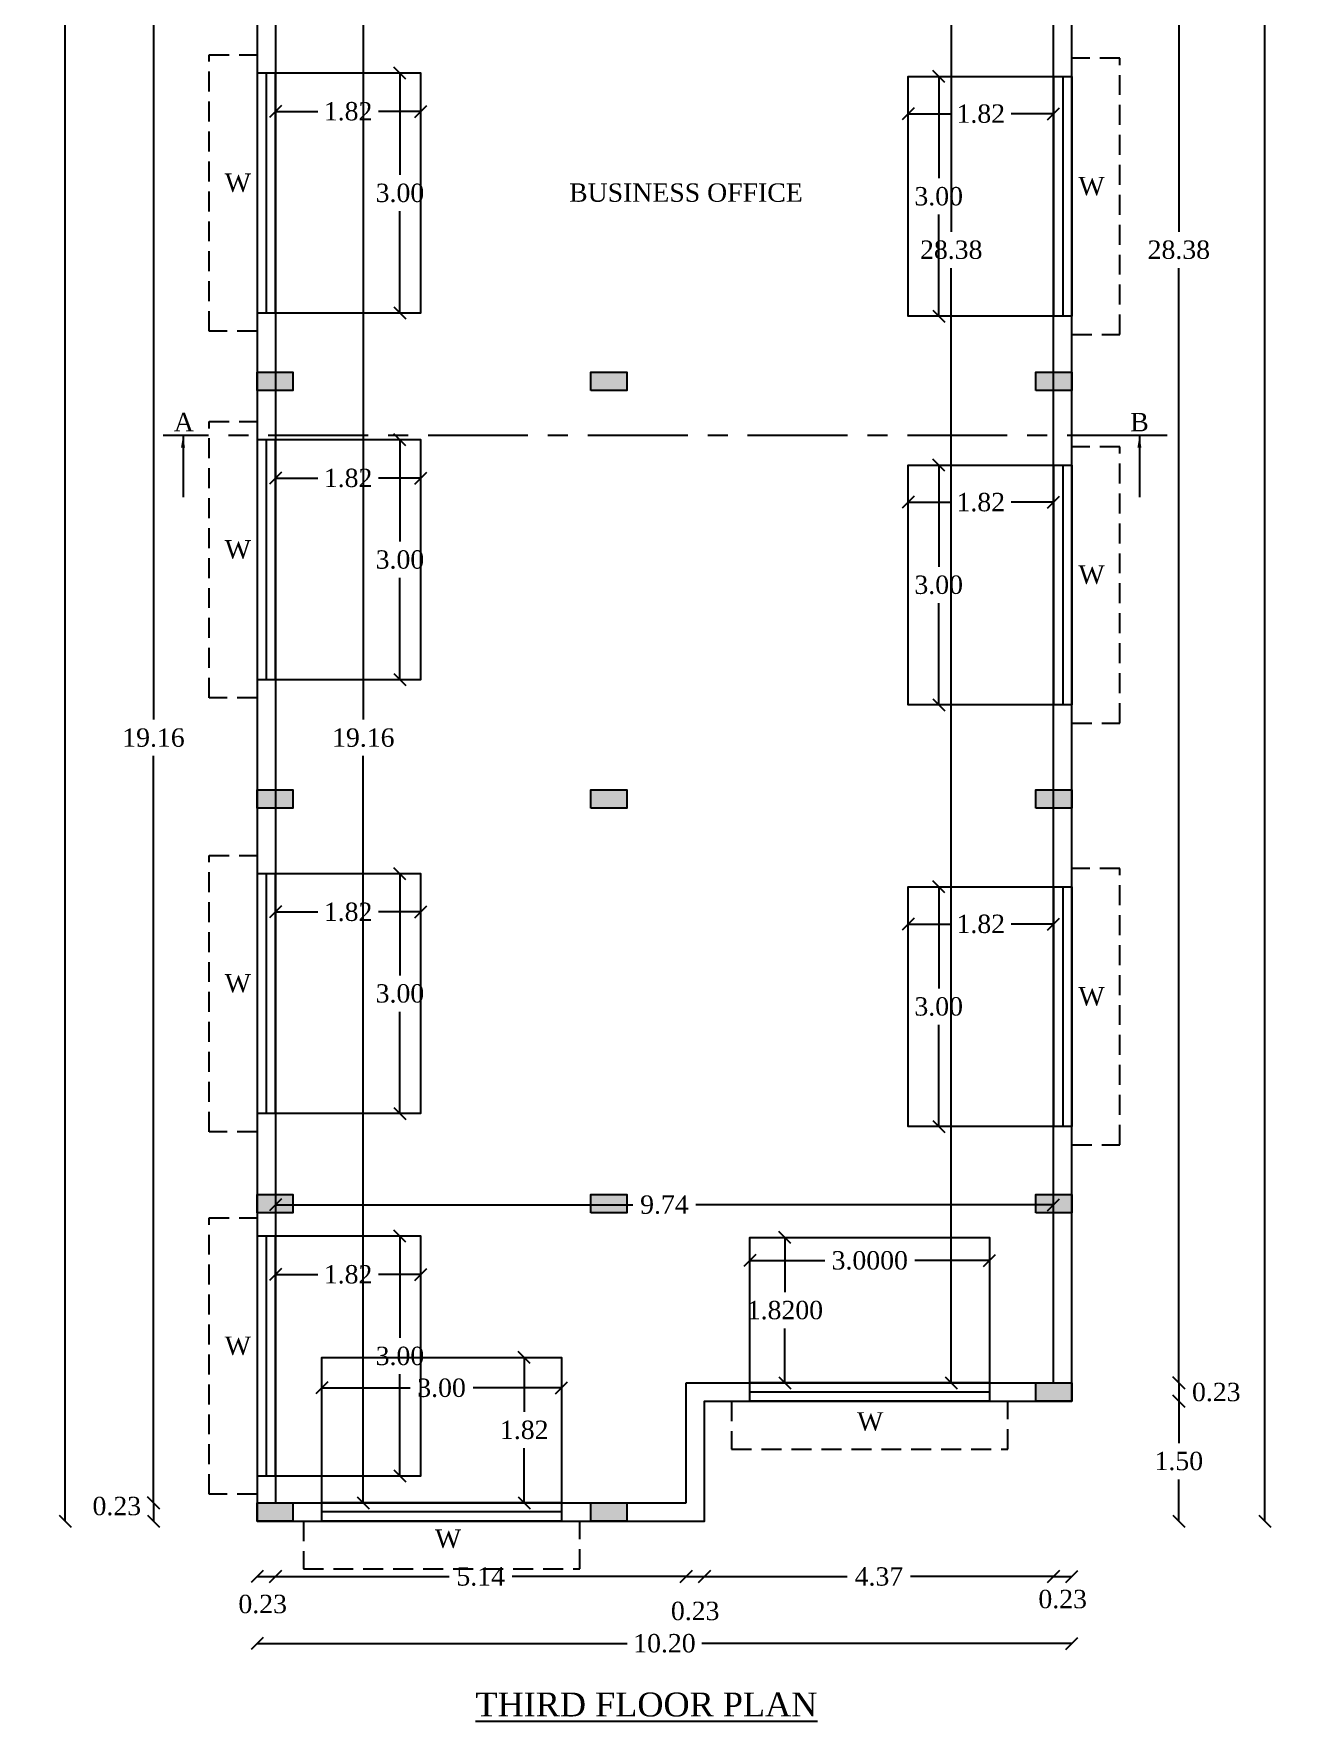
# Model space of a CAD drawing. Header units: metres. Extents: x 7889 to 8063, y -2348 to -2272.
# Drawn here: x 7938.28 to 7954.09, y -2341.09 to -2319.96 of the extents above; entities that cross this region are included whole.
import ezdxf

# ---------------------------------------------------------------- set-up
doc = ezdxf.new("R2010")
doc.units = ezdxf.units.M
doc.header["$MEASUREMENT"] = 0
doc.linetypes.add('CENTER', pattern=[2, 1.25, -0.25, 0.25, -0.25])
doc.linetypes.add('HIDDEN', pattern=[0.375, 0.25, -0.125])
doc.styles.add('Isa-', font='times.ttf')
doc.styles.add('STYLE2', font='times.ttf')
doc.dimstyles.new('ISO-25', dxfattribs={"dimscale": 0, "dimtxt": 0.23, "dimasz": 0.15, "dimexe": 1.25, "dimexo": 0.625, "dimgap": 0.11, "dimtad": 0, "dimtih": 1, "dimtoh": 1, "dimzin": 1, "dimdsep": 46, "dimtxsty": 'STYLE2', "dimblk": 'OBLIQUE', "dimcen": 0, "dimse1": 1, "dimse2": 1, "dimclrd": 1, "dimclrt": 3, "dimadec": 0, "dimazin": 2, "dimtfac": 1, "dimtix": 1, "dimtofl": 0, "dimtmove": 0, "dimatfit": 3, "dimfxl": 0, "dimtolj": 1, "dimarcsym": 0})

# ---------------------------------------------------------------- blocks, each defined once
blk = doc.blocks.new('_Oblique')
at = {"color": 0, "linetype": 'ByBlock', "lineweight": -2}
blk.add_line((-0.5, -0.5), (0.5, 0.5), dxfattribs=at)
blk = doc.blocks.new('*D141')
at = {"color": 1, "lineweight": -2}
for p, q in [((7942.407, -2319.196), (7942.407, -2328.549)), ((7942.407, -2338.356), (7942.407, -2329.004))]:
    blk.add_line(p, q, dxfattribs=at)
at = {"layer": 'Defpoints', "color": 0}
for p in [(7942.407, -2319.196), (7942.922, -2319.196), (7943.017, -2338.356)]:
    blk.add_point(p, dxfattribs=at)
at = {"color": 1, "lineweight": -2, "xscale": 0.15, "yscale": 0.15, "zscale": 0.15}
for p, rotation in [((7942.407, -2319.196), 90), ((7942.407, -2338.356), 270)]:
    blk.add_blockref('_Oblique', p, dxfattribs=dict(at, rotation=rotation))
at = {"color": 3, "insert": (7942.407, -2328.776), "char_height": 0.23, "attachment_point": 5, "style": 'STYLE2'}
blk.add_mtext('\\A1;19.16', dxfattribs=at)
blk = doc.blocks.new('*D142')
at = {"color": 1, "lineweight": -2}
for p, q in [((7941.307, -2334.625), (7945.783, -2334.625)), ((7951.047, -2334.625), (7946.572, -2334.625))]:
    blk.add_line(p, q, dxfattribs=at)
at = {"layer": 'Defpoints', "color": 0}
for p in [(7941.307, -2334.371), (7951.047, -2334.371), (7951.047, -2334.625)]:
    blk.add_point(p, dxfattribs=at)
at = {"color": 1, "lineweight": -2, "xscale": 0.15, "yscale": 0.15, "zscale": 0.15, "rotation": 180}
blk.add_blockref('_Oblique', (7941.307, -2334.625), dxfattribs=at)
at = {"color": 1, "lineweight": -2, "xscale": 0.15, "yscale": 0.15, "zscale": 0.15}
blk.add_blockref('_Oblique', (7951.047, -2334.625), dxfattribs=at)
at = {"color": 3, "insert": (7946.177, -2334.625), "char_height": 0.23, "attachment_point": 5, "style": 'STYLE2'}
blk.add_mtext('\\A1;9.74', dxfattribs=at)
blk = doc.blocks.new('*D143')
at = {"color": 1, "lineweight": -2}
for p, q in [((7949.767, -2308.476), (7949.767, -2322.439)), ((7949.767, -2336.856), (7949.767, -2322.894))]:
    blk.add_line(p, q, dxfattribs=at)
at = {"layer": 'Defpoints', "color": 0}
for p in [(7949.378, -2308.476), (7949.767, -2308.476), (7949.452, -2336.856)]:
    blk.add_point(p, dxfattribs=at)
at = {"color": 1, "lineweight": -2, "xscale": 0.15, "yscale": 0.15, "zscale": 0.15}
for p, rotation in [((7949.767, -2308.476), 90), ((7949.767, -2336.856), 270)]:
    blk.add_blockref('_Oblique', p, dxfattribs=dict(at, rotation=rotation))
at = {"color": 3, "insert": (7949.767, -2322.666), "char_height": 0.23, "attachment_point": 5, "style": 'STYLE2'}
blk.add_mtext('\\A1;28.38', dxfattribs=at)
blk = doc.blocks.new('*D147')
at = {"color": 232, "lineweight": -2}
for p, q in [((7941.307, -2320.932), (7941.837, -2320.932)), ((7943.127, -2320.932), (7942.597, -2320.932))]:
    blk.add_line(p, q, dxfattribs=at)
at = {"layer": 'Defpoints', "color": 0}
for p in [(7941.307, -2320.454), (7943.127, -2320.454), (7941.307, -2320.932)]:
    blk.add_point(p, dxfattribs=at)
at = {"color": 232, "lineweight": -2, "xscale": 0.15, "yscale": 0.15, "zscale": 0.15, "rotation": 180}
blk.add_blockref('_Oblique', (7941.307, -2320.932), dxfattribs=at)
at = {"color": 232, "lineweight": -2, "xscale": 0.15, "yscale": 0.15, "zscale": 0.15}
blk.add_blockref('_Oblique', (7943.127, -2320.932), dxfattribs=at)
at = {"color": 232, "insert": (7942.217, -2320.932), "char_height": 0.23, "attachment_point": 5, "style": 'STYLE2'}
blk.add_mtext('\\A1;1.82', dxfattribs=at)
blk = doc.blocks.new('*D148')
at = {"color": 232, "lineweight": -2}
for p, q in [((7942.866, -2320.454), (7942.866, -2321.726)), ((7942.866, -2323.454), (7942.866, -2322.181))]:
    blk.add_line(p, q, dxfattribs=at)
at = {"layer": 'Defpoints', "color": 0}
for p in [(7943.127, -2320.454), (7942.866, -2323.454), (7943.127, -2323.454)]:
    blk.add_point(p, dxfattribs=at)
at = {"color": 232, "lineweight": -2, "xscale": 0.15, "yscale": 0.15, "zscale": 0.15}
for p, rotation in [((7942.866, -2320.454), 90), ((7942.866, -2323.454), 270)]:
    blk.add_blockref('_Oblique', p, dxfattribs=dict(at, rotation=rotation))
at = {"color": 232, "insert": (7942.866, -2321.954), "char_height": 0.23, "attachment_point": 5, "style": 'STYLE2'}
blk.add_mtext('\\A1;3.00', dxfattribs=at)
blk = doc.blocks.new('*D149')
at = {"color": 232, "lineweight": -2}
for p, q in [((7941.307, -2325.524), (7941.837, -2325.524)), ((7943.127, -2325.524), (7942.597, -2325.524))]:
    blk.add_line(p, q, dxfattribs=at)
at = {"layer": 'Defpoints', "color": 0}
for p in [(7941.307, -2325.046), (7943.127, -2325.046), (7941.307, -2325.524)]:
    blk.add_point(p, dxfattribs=at)
at = {"color": 232, "lineweight": -2, "xscale": 0.15, "yscale": 0.15, "zscale": 0.15, "rotation": 180}
blk.add_blockref('_Oblique', (7941.307, -2325.524), dxfattribs=at)
at = {"color": 232, "lineweight": -2, "xscale": 0.15, "yscale": 0.15, "zscale": 0.15}
blk.add_blockref('_Oblique', (7943.127, -2325.524), dxfattribs=at)
at = {"color": 232, "insert": (7942.217, -2325.524), "char_height": 0.23, "attachment_point": 5, "style": 'STYLE2'}
blk.add_mtext('\\A1;1.82', dxfattribs=at)
blk = doc.blocks.new('*D150')
at = {"color": 232, "lineweight": -2}
for p, q in [((7942.866, -2325.046), (7942.866, -2326.319)), ((7942.866, -2328.046), (7942.866, -2326.773))]:
    blk.add_line(p, q, dxfattribs=at)
at = {"layer": 'Defpoints', "color": 0}
for p in [(7943.127, -2325.046), (7942.866, -2328.046), (7943.127, -2328.046)]:
    blk.add_point(p, dxfattribs=at)
at = {"color": 232, "lineweight": -2, "xscale": 0.15, "yscale": 0.15, "zscale": 0.15}
for p, rotation in [((7942.866, -2325.046), 90), ((7942.866, -2328.046), 270)]:
    blk.add_blockref('_Oblique', p, dxfattribs=dict(at, rotation=rotation))
at = {"color": 232, "insert": (7942.866, -2326.546), "char_height": 0.23, "attachment_point": 5, "style": 'STYLE2'}
blk.add_mtext('\\A1;3.00', dxfattribs=at)
blk = doc.blocks.new('*D253')
at = {"color": 232, "lineweight": -2}
for p, q in [((7941.307, -2330.958), (7941.837, -2330.958)), ((7943.127, -2330.958), (7942.597, -2330.958))]:
    blk.add_line(p, q, dxfattribs=at)
at = {"layer": 'Defpoints', "color": 0}
for p in [(7941.307, -2330.48), (7943.127, -2330.48), (7941.307, -2330.958)]:
    blk.add_point(p, dxfattribs=at)
at = {"color": 232, "lineweight": -2, "xscale": 0.15, "yscale": 0.15, "zscale": 0.15, "rotation": 180}
blk.add_blockref('_Oblique', (7941.307, -2330.958), dxfattribs=at)
at = {"color": 232, "lineweight": -2, "xscale": 0.15, "yscale": 0.15, "zscale": 0.15}
blk.add_blockref('_Oblique', (7943.127, -2330.958), dxfattribs=at)
at = {"color": 232, "insert": (7942.217, -2330.958), "char_height": 0.23, "attachment_point": 5, "style": 'STYLE2'}
blk.add_mtext('\\A1;1.82', dxfattribs=at)
blk = doc.blocks.new('*D254')
at = {"color": 232, "lineweight": -2}
for p, q in [((7942.866, -2330.48), (7942.866, -2331.752)), ((7942.866, -2333.48), (7942.866, -2332.207))]:
    blk.add_line(p, q, dxfattribs=at)
at = {"layer": 'Defpoints', "color": 0}
for p in [(7943.127, -2330.48), (7942.866, -2333.48), (7943.127, -2333.48)]:
    blk.add_point(p, dxfattribs=at)
at = {"color": 232, "lineweight": -2, "xscale": 0.15, "yscale": 0.15, "zscale": 0.15}
for p, rotation in [((7942.866, -2330.48), 90), ((7942.866, -2333.48), 270)]:
    blk.add_blockref('_Oblique', p, dxfattribs=dict(at, rotation=rotation))
at = {"color": 232, "insert": (7942.866, -2331.98), "char_height": 0.23, "attachment_point": 5, "style": 'STYLE2'}
blk.add_mtext('\\A1;3.00', dxfattribs=at)
blk = doc.blocks.new('*D255')
at = {"color": 232, "lineweight": -2}
for p, q in [((7941.307, -2335.498), (7941.837, -2335.498)), ((7943.127, -2335.498), (7942.597, -2335.498))]:
    blk.add_line(p, q, dxfattribs=at)
at = {"layer": 'Defpoints', "color": 0}
for p in [(7941.307, -2335.02), (7943.127, -2335.02), (7941.307, -2335.498)]:
    blk.add_point(p, dxfattribs=at)
at = {"color": 232, "lineweight": -2, "xscale": 0.15, "yscale": 0.15, "zscale": 0.15, "rotation": 180}
blk.add_blockref('_Oblique', (7941.307, -2335.498), dxfattribs=at)
at = {"color": 232, "lineweight": -2, "xscale": 0.15, "yscale": 0.15, "zscale": 0.15}
blk.add_blockref('_Oblique', (7943.127, -2335.498), dxfattribs=at)
at = {"color": 232, "insert": (7942.217, -2335.498), "char_height": 0.23, "attachment_point": 5, "style": 'STYLE2'}
blk.add_mtext('\\A1;1.82', dxfattribs=at)
blk = doc.blocks.new('*D256')
at = {"color": 232, "lineweight": -2}
for p, q in [((7942.866, -2335.02), (7942.866, -2336.292)), ((7942.866, -2338.02), (7942.866, -2336.747))]:
    blk.add_line(p, q, dxfattribs=at)
at = {"layer": 'Defpoints', "color": 0}
for p in [(7943.127, -2335.02), (7942.866, -2338.02), (7943.127, -2338.02)]:
    blk.add_point(p, dxfattribs=at)
at = {"color": 232, "lineweight": -2, "xscale": 0.15, "yscale": 0.15, "zscale": 0.15}
for p, rotation in [((7942.866, -2335.02), 90), ((7942.866, -2338.02), 270)]:
    blk.add_blockref('_Oblique', p, dxfattribs=dict(at, rotation=rotation))
at = {"color": 232, "insert": (7942.866, -2336.52), "char_height": 0.23, "attachment_point": 5, "style": 'STYLE2'}
blk.add_mtext('\\A1;3.00', dxfattribs=at)
blk = doc.blocks.new('*D257')
at = {"color": 232, "lineweight": -2}
for p, q in [((7949.61, -2330.643), (7949.61, -2331.916)), ((7949.61, -2333.643), (7949.61, -2332.37))]:
    blk.add_line(p, q, dxfattribs=at)
at = {"layer": 'Defpoints', "color": 0}
for p in [(7949.227, -2330.643), (7949.61, -2330.643), (7949.227, -2333.643)]:
    blk.add_point(p, dxfattribs=at)
at = {"color": 232, "lineweight": -2, "xscale": 0.15, "yscale": 0.15, "zscale": 0.15}
for p, rotation in [((7949.61, -2330.643), 90), ((7949.61, -2333.643), 270)]:
    blk.add_blockref('_Oblique', p, dxfattribs=dict(at, rotation=rotation))
at = {"color": 232, "insert": (7949.61, -2332.143), "char_height": 0.23, "attachment_point": 5, "style": 'STYLE2'}
blk.add_mtext('\\A1;3.00', dxfattribs=at)
blk = doc.blocks.new('*D258')
at = {"color": 232, "lineweight": -2}
for p, q in [((7949.227, -2331.109), (7949.757, -2331.109)), ((7951.047, -2331.109), (7950.517, -2331.109))]:
    blk.add_line(p, q, dxfattribs=at)
at = {"layer": 'Defpoints', "color": 0}
for p in [(7949.227, -2330.643), (7951.047, -2330.643), (7949.227, -2331.109)]:
    blk.add_point(p, dxfattribs=at)
at = {"color": 232, "lineweight": -2, "xscale": 0.15, "yscale": 0.15, "zscale": 0.15, "rotation": 180}
blk.add_blockref('_Oblique', (7949.227, -2331.109), dxfattribs=at)
at = {"color": 232, "lineweight": -2, "xscale": 0.15, "yscale": 0.15, "zscale": 0.15}
blk.add_blockref('_Oblique', (7951.047, -2331.109), dxfattribs=at)
at = {"color": 232, "insert": (7950.137, -2331.109), "char_height": 0.23, "attachment_point": 5, "style": 'STYLE2'}
blk.add_mtext('\\A1;1.82', dxfattribs=at)
blk = doc.blocks.new('*D259')
at = {"color": 232, "lineweight": -2}
for p, q in [((7949.61, -2325.362), (7949.61, -2326.634)), ((7949.61, -2328.362), (7949.61, -2327.089))]:
    blk.add_line(p, q, dxfattribs=at)
at = {"layer": 'Defpoints', "color": 0}
for p in [(7949.227, -2325.362), (7949.61, -2325.362), (7949.227, -2328.362)]:
    blk.add_point(p, dxfattribs=at)
at = {"color": 232, "lineweight": -2, "xscale": 0.15, "yscale": 0.15, "zscale": 0.15}
for p, rotation in [((7949.61, -2325.362), 90), ((7949.61, -2328.362), 270)]:
    blk.add_blockref('_Oblique', p, dxfattribs=dict(at, rotation=rotation))
at = {"color": 232, "insert": (7949.61, -2326.862), "char_height": 0.23, "attachment_point": 5, "style": 'STYLE2'}
blk.add_mtext('\\A1;3.00', dxfattribs=at)
blk = doc.blocks.new('*D260')
at = {"color": 232, "lineweight": -2}
for p, q in [((7949.227, -2325.827), (7949.757, -2325.827)), ((7951.047, -2325.827), (7950.517, -2325.827))]:
    blk.add_line(p, q, dxfattribs=at)
at = {"layer": 'Defpoints', "color": 0}
for p in [(7949.227, -2325.362), (7951.047, -2325.362), (7949.227, -2325.827)]:
    blk.add_point(p, dxfattribs=at)
at = {"color": 232, "lineweight": -2, "xscale": 0.15, "yscale": 0.15, "zscale": 0.15, "rotation": 180}
blk.add_blockref('_Oblique', (7949.227, -2325.827), dxfattribs=at)
at = {"color": 232, "lineweight": -2, "xscale": 0.15, "yscale": 0.15, "zscale": 0.15}
blk.add_blockref('_Oblique', (7951.047, -2325.827), dxfattribs=at)
at = {"color": 232, "insert": (7950.137, -2325.827), "char_height": 0.23, "attachment_point": 5, "style": 'STYLE2'}
blk.add_mtext('\\A1;1.82', dxfattribs=at)
blk = doc.blocks.new('*D261')
at = {"color": 232, "lineweight": -2}
for p, q in [((7949.61, -2320.496), (7949.61, -2321.769)), ((7949.61, -2323.496), (7949.61, -2322.223))]:
    blk.add_line(p, q, dxfattribs=at)
at = {"layer": 'Defpoints', "color": 0}
for p in [(7949.227, -2320.496), (7949.61, -2320.496), (7949.227, -2323.496)]:
    blk.add_point(p, dxfattribs=at)
at = {"color": 232, "lineweight": -2, "xscale": 0.15, "yscale": 0.15, "zscale": 0.15}
for p, rotation in [((7949.61, -2320.496), 90), ((7949.61, -2323.496), 270)]:
    blk.add_blockref('_Oblique', p, dxfattribs=dict(at, rotation=rotation))
at = {"color": 232, "insert": (7949.61, -2321.996), "char_height": 0.23, "attachment_point": 5, "style": 'STYLE2'}
blk.add_mtext('\\A1;3.00', dxfattribs=at)
blk = doc.blocks.new('*D262')
at = {"color": 232, "lineweight": -2}
for p, q in [((7949.227, -2320.962), (7949.757, -2320.962)), ((7951.047, -2320.962), (7950.517, -2320.962))]:
    blk.add_line(p, q, dxfattribs=at)
at = {"layer": 'Defpoints', "color": 0}
for p in [(7949.227, -2320.496), (7951.047, -2320.496), (7949.227, -2320.962)]:
    blk.add_point(p, dxfattribs=at)
at = {"color": 232, "lineweight": -2, "xscale": 0.15, "yscale": 0.15, "zscale": 0.15, "rotation": 180}
blk.add_blockref('_Oblique', (7949.227, -2320.962), dxfattribs=at)
at = {"color": 232, "lineweight": -2, "xscale": 0.15, "yscale": 0.15, "zscale": 0.15}
blk.add_blockref('_Oblique', (7951.047, -2320.962), dxfattribs=at)
at = {"color": 232, "insert": (7950.137, -2320.962), "char_height": 0.23, "attachment_point": 5, "style": 'STYLE2'}
blk.add_mtext('\\A1;1.82', dxfattribs=at)
blk = doc.blocks.new('*D267')
at = {"color": 232, "lineweight": -2}
for p, q in [((7947.247, -2335.323), (7948.183, -2335.323)), ((7950.247, -2335.323), (7949.311, -2335.323))]:
    blk.add_line(p, q, dxfattribs=at)
at = {"layer": 'Defpoints', "color": 0}
for p in [(7947.247, -2335.036), (7950.247, -2335.036), (7947.247, -2335.323)]:
    blk.add_point(p, dxfattribs=at)
at = {"color": 232, "lineweight": -2, "xscale": 0.15, "yscale": 0.15, "zscale": 0.15, "rotation": 180}
blk.add_blockref('_Oblique', (7947.247, -2335.323), dxfattribs=at)
at = {"color": 232, "lineweight": -2, "xscale": 0.15, "yscale": 0.15, "zscale": 0.15}
blk.add_blockref('_Oblique', (7950.247, -2335.323), dxfattribs=at)
at = {"color": 232, "insert": (7948.747, -2335.323), "char_height": 0.23, "attachment_point": 5, "style": 'STYLE2'}
blk.add_mtext('\\A1;3.0000', dxfattribs=at)
blk = doc.blocks.new('*D268')
at = {"color": 232, "lineweight": -2}
for p, q in [((7947.685, -2335.036), (7947.685, -2335.719)), ((7947.685, -2336.856), (7947.685, -2336.174))]:
    blk.add_line(p, q, dxfattribs=at)
at = {"layer": 'Defpoints', "color": 0}
for p in [(7947.247, -2335.036), (7947.685, -2335.036), (7947.247, -2336.856)]:
    blk.add_point(p, dxfattribs=at)
at = {"color": 232, "lineweight": -2, "xscale": 0.15, "yscale": 0.15, "zscale": 0.15}
for p, rotation in [((7947.685, -2335.036), 90), ((7947.685, -2336.856), 270)]:
    blk.add_blockref('_Oblique', p, dxfattribs=dict(at, rotation=rotation))
at = {"color": 232, "insert": (7947.685, -2335.946), "char_height": 0.23, "attachment_point": 5, "style": 'STYLE2'}
blk.add_mtext('\\A1;1.8200', dxfattribs=at)
blk = doc.blocks.new('*D233')
at = {"color": 1, "lineweight": -2}
for p, q in [((7939.781, -2319.196), (7939.781, -2328.549)), ((7939.781, -2338.356), (7939.781, -2329.004))]:
    blk.add_line(p, q, dxfattribs=at)
at = {"layer": 'Defpoints', "color": 0}
for p in [(7942.045, -2319.196), (7939.781, -2338.356), (7943.485, -2338.356)]:
    blk.add_point(p, dxfattribs=at)
at = {"color": 1, "lineweight": -2, "xscale": 0.15, "yscale": 0.15, "zscale": 0.15}
for p, rotation in [((7939.781, -2319.196), 90), ((7939.781, -2338.356), 270)]:
    blk.add_blockref('_Oblique', p, dxfattribs=dict(at, rotation=rotation))
at = {"color": 3, "insert": (7939.781, -2328.776), "char_height": 0.23, "attachment_point": 5, "style": 'STYLE2'}
blk.add_mtext('\\A1;19.16', dxfattribs=at)
blk = doc.blocks.new('*D234')
at = {"color": 1, "lineweight": -2}
blk.add_line((7939.781, -2338.356), (7939.781, -2338.586), dxfattribs=at)
at = {"layer": 'Defpoints', "color": 0}
for p in [(7943.485, -2338.356), (7939.781, -2338.586), (7943.485, -2338.586)]:
    blk.add_point(p, dxfattribs=at)
at = {"color": 1, "lineweight": -2, "xscale": 0.15, "yscale": 0.15, "zscale": 0.15}
for p, rotation in [((7939.781, -2338.356), 90), ((7939.781, -2338.586), 270)]:
    blk.add_blockref('_Oblique', p, dxfattribs=dict(at, rotation=rotation))
at = {"color": 3, "insert": (7939.322, -2338.4), "char_height": 0.23, "attachment_point": 5, "style": 'STYLE2'}
blk.add_mtext('\\A1;0.23', dxfattribs=at)
blk = doc.blocks.new('*D235')
at = {"color": 1, "lineweight": -2}
for p, q in [((7938.674, -2300.656), (7938.674, -2319.394)), ((7938.674, -2338.586), (7938.674, -2319.849))]:
    blk.add_line(p, q, dxfattribs=at)
at = {"layer": 'Defpoints', "color": 0}
for p in [(7938.674, -2300.656), (7943.952, -2300.656), (7944.46, -2338.586)]:
    blk.add_point(p, dxfattribs=at)
at = {"color": 1, "lineweight": -2, "xscale": 0.15, "yscale": 0.15, "zscale": 0.15}
for p, rotation in [((7938.674, -2300.656), 90), ((7938.674, -2338.586), 270)]:
    blk.add_blockref('_Oblique', p, dxfattribs=dict(at, rotation=rotation))
at = {"color": 3, "insert": (7938.674, -2319.621), "char_height": 0.23, "attachment_point": 5, "style": 'STYLE2'}
blk.add_mtext('\\A1;37.93', dxfattribs=at)
blk = doc.blocks.new('*D243')
at = {"color": 1, "lineweight": -2}
for p, q in [((7952.616, -2308.476), (7952.616, -2322.439)), ((7952.616, -2336.856), (7952.616, -2322.894))]:
    blk.add_line(p, q, dxfattribs=at)
at = {"layer": 'Defpoints', "color": 0}
for p in [(7950.452, -2308.476), (7950.605, -2336.856), (7952.616, -2336.856)]:
    blk.add_point(p, dxfattribs=at)
at = {"color": 1, "lineweight": -2, "xscale": 0.15, "yscale": 0.15, "zscale": 0.15}
for p, rotation in [((7952.616, -2308.476), 90), ((7952.616, -2336.856), 270)]:
    blk.add_blockref('_Oblique', p, dxfattribs=dict(at, rotation=rotation))
at = {"color": 3, "insert": (7952.616, -2322.666), "char_height": 0.23, "attachment_point": 5, "style": 'STYLE2'}
blk.add_mtext('\\A1;28.38', dxfattribs=at)
blk = doc.blocks.new('*D244')
at = {"color": 1, "lineweight": -2}
blk.add_line((7952.616, -2336.856), (7952.616, -2337.086), dxfattribs=at)
at = {"layer": 'Defpoints', "color": 0}
for p in [(7950.605, -2336.856), (7950.477, -2337.086), (7952.616, -2337.086)]:
    blk.add_point(p, dxfattribs=at)
at = {"color": 1, "lineweight": -2, "xscale": 0.15, "yscale": 0.15, "zscale": 0.15}
for p, rotation in [((7952.616, -2336.856), 90), ((7952.616, -2337.086), 270)]:
    blk.add_blockref('_Oblique', p, dxfattribs=dict(at, rotation=rotation))
at = {"color": 3, "insert": (7953.085, -2336.972), "char_height": 0.23, "attachment_point": 5, "style": 'STYLE2'}
blk.add_mtext('\\A1;0.23', dxfattribs=at)
blk = doc.blocks.new('*D245')
at = {"color": 1, "lineweight": -2}
for p, q in [((7952.616, -2337.086), (7952.616, -2337.609)), ((7952.616, -2338.586), (7952.616, -2338.064))]:
    blk.add_line(p, q, dxfattribs=at)
at = {"layer": 'Defpoints', "color": 0}
for p in [(7950.477, -2337.086), (7946.677, -2338.586), (7952.616, -2338.586)]:
    blk.add_point(p, dxfattribs=at)
at = {"color": 1, "lineweight": -2, "xscale": 0.15, "yscale": 0.15, "zscale": 0.15}
for p, rotation in [((7952.616, -2337.086), 90), ((7952.616, -2338.586), 270)]:
    blk.add_blockref('_Oblique', p, dxfattribs=dict(at, rotation=rotation))
at = {"color": 3, "insert": (7952.616, -2337.836), "char_height": 0.23, "attachment_point": 5, "style": 'STYLE2'}
blk.add_mtext('\\A1;1.50', dxfattribs=at)
blk = doc.blocks.new('*D246')
at = {"color": 1, "lineweight": -2}
for p, q in [((7953.694, -2300.656), (7953.694, -2319.394)), ((7953.694, -2338.586), (7953.694, -2319.849))]:
    blk.add_line(p, q, dxfattribs=at)
at = {"layer": 'Defpoints', "color": 0}
for p in [(7946.677, -2300.656), (7953.694, -2300.656), (7946.677, -2338.586)]:
    blk.add_point(p, dxfattribs=at)
at = {"color": 1, "lineweight": -2, "xscale": 0.15, "yscale": 0.15, "zscale": 0.15}
for p, rotation in [((7953.694, -2300.656), 90), ((7953.694, -2338.586), 270)]:
    blk.add_blockref('_Oblique', p, dxfattribs=dict(at, rotation=rotation))
at = {"color": 3, "insert": (7953.694, -2319.621), "char_height": 0.23, "attachment_point": 5, "style": 'STYLE2'}
blk.add_mtext('\\A1;37.93', dxfattribs=at)
blk = doc.blocks.new('*D247')
at = {"color": 1, "lineweight": -2}
blk.add_line((7941.077, -2339.282), (7941.307, -2339.282), dxfattribs=at)
at = {"layer": 'Defpoints', "color": 0}
for p in [(7941.077, -2337.609), (7941.307, -2337.609), (7941.307, -2339.282)]:
    blk.add_point(p, dxfattribs=at)
at = {"color": 1, "lineweight": -2, "xscale": 0.15, "yscale": 0.15, "zscale": 0.15, "rotation": 180}
blk.add_blockref('_Oblique', (7941.077, -2339.282), dxfattribs=at)
at = {"color": 1, "lineweight": -2, "xscale": 0.15, "yscale": 0.15, "zscale": 0.15}
blk.add_blockref('_Oblique', (7941.307, -2339.282), dxfattribs=at)
at = {"color": 3, "insert": (7941.148, -2339.627), "char_height": 0.23, "attachment_point": 5, "style": 'STYLE2'}
blk.add_mtext('\\A1;0.23', dxfattribs=at)
blk = doc.blocks.new('*D248')
at = {"color": 1, "lineweight": -2}
for p, q in [((7941.307, -2339.282), (7943.484, -2339.282)), ((7946.447, -2339.282), (7944.27, -2339.282))]:
    blk.add_line(p, q, dxfattribs=at)
at = {"layer": 'Defpoints', "color": 0}
for p in [(7941.307, -2337.609), (7946.447, -2338.356), (7946.447, -2339.282)]:
    blk.add_point(p, dxfattribs=at)
at = {"color": 1, "lineweight": -2, "xscale": 0.15, "yscale": 0.15, "zscale": 0.15, "rotation": 180}
blk.add_blockref('_Oblique', (7941.307, -2339.282), dxfattribs=at)
at = {"color": 1, "lineweight": -2, "xscale": 0.15, "yscale": 0.15, "zscale": 0.15}
blk.add_blockref('_Oblique', (7946.447, -2339.282), dxfattribs=at)
at = {"color": 3, "insert": (7943.877, -2339.282), "char_height": 0.23, "attachment_point": 5, "style": 'STYLE2'}
blk.add_mtext('\\A1;5.14', dxfattribs=at)
blk = doc.blocks.new('*D249')
at = {"color": 1, "lineweight": -2}
blk.add_line((7946.447, -2339.282), (7946.677, -2339.282), dxfattribs=at)
at = {"layer": 'Defpoints', "color": 0}
for p in [(7946.447, -2338.356), (7946.677, -2338.586), (7946.677, -2339.282)]:
    blk.add_point(p, dxfattribs=at)
at = {"color": 1, "lineweight": -2, "xscale": 0.15, "yscale": 0.15, "zscale": 0.15, "rotation": 180}
blk.add_blockref('_Oblique', (7946.447, -2339.282), dxfattribs=at)
at = {"color": 1, "lineweight": -2, "xscale": 0.15, "yscale": 0.15, "zscale": 0.15}
blk.add_blockref('_Oblique', (7946.677, -2339.282), dxfattribs=at)
at = {"color": 3, "insert": (7946.562, -2339.714), "char_height": 0.23, "attachment_point": 5, "style": 'STYLE2'}
blk.add_mtext('\\A1;0.23', dxfattribs=at)
blk = doc.blocks.new('*D250')
at = {"color": 1, "lineweight": -2}
for p, q in [((7946.677, -2339.282), (7948.465, -2339.282)), ((7951.047, -2339.282), (7949.259, -2339.282))]:
    blk.add_line(p, q, dxfattribs=at)
at = {"layer": 'Defpoints', "color": 0}
for p in [(7951.047, -2336.514), (7946.677, -2338.586), (7951.047, -2339.282)]:
    blk.add_point(p, dxfattribs=at)
at = {"color": 1, "lineweight": -2, "xscale": 0.15, "yscale": 0.15, "zscale": 0.15, "rotation": 180}
blk.add_blockref('_Oblique', (7946.677, -2339.282), dxfattribs=at)
at = {"color": 1, "lineweight": -2, "xscale": 0.15, "yscale": 0.15, "zscale": 0.15}
blk.add_blockref('_Oblique', (7951.047, -2339.282), dxfattribs=at)
at = {"color": 3, "insert": (7948.862, -2339.282), "char_height": 0.23, "attachment_point": 5, "style": 'STYLE2'}
blk.add_mtext('\\A1;4.37', dxfattribs=at)
blk = doc.blocks.new('*D251')
at = {"color": 1, "lineweight": -2}
blk.add_line((7951.047, -2339.282), (7951.277, -2339.282), dxfattribs=at)
at = {"layer": 'Defpoints', "color": 0}
for p in [(7951.047, -2336.514), (7951.277, -2336.514), (7951.277, -2339.282)]:
    blk.add_point(p, dxfattribs=at)
at = {"color": 1, "lineweight": -2, "xscale": 0.15, "yscale": 0.15, "zscale": 0.15, "rotation": 180}
blk.add_blockref('_Oblique', (7951.047, -2339.282), dxfattribs=at)
at = {"color": 1, "lineweight": -2, "xscale": 0.15, "yscale": 0.15, "zscale": 0.15}
blk.add_blockref('_Oblique', (7951.277, -2339.282), dxfattribs=at)
at = {"color": 3, "insert": (7951.162, -2339.565), "char_height": 0.23, "attachment_point": 5, "style": 'STYLE2'}
blk.add_mtext('\\A1;0.23', dxfattribs=at)
blk = doc.blocks.new('*D252')
at = {"color": 1, "lineweight": -2}
for p, q in [((7941.077, -2340.118), (7945.711, -2340.118)), ((7951.277, -2340.118), (7946.643, -2340.118))]:
    blk.add_line(p, q, dxfattribs=at)
at = {"layer": 'Defpoints', "color": 0}
for p in [(7941.077, -2334.496), (7951.277, -2334.496), (7951.277, -2340.118)]:
    blk.add_point(p, dxfattribs=at)
at = {"color": 1, "lineweight": -2, "xscale": 0.15, "yscale": 0.15, "zscale": 0.15, "rotation": 180}
blk.add_blockref('_Oblique', (7941.077, -2340.118), dxfattribs=at)
at = {"color": 1, "lineweight": -2, "xscale": 0.15, "yscale": 0.15, "zscale": 0.15}
blk.add_blockref('_Oblique', (7951.277, -2340.118), dxfattribs=at)
at = {"color": 3, "insert": (7946.177, -2340.118), "char_height": 0.23, "attachment_point": 5, "style": 'STYLE2'}
blk.add_mtext('\\A1;10.20', dxfattribs=at)
blk = doc.blocks.new('*D165')
at = {"color": 232, "lineweight": -2}
for p, q in [((7941.887, -2336.919), (7942.993, -2336.919)), ((7944.887, -2336.919), (7943.782, -2336.919))]:
    blk.add_line(p, q, dxfattribs=at)
at = {"layer": 'Defpoints', "color": 0}
for p in [(7941.887, -2336.536), (7944.887, -2336.536), (7944.887, -2336.919)]:
    blk.add_point(p, dxfattribs=at)
at = {"color": 232, "lineweight": -2, "xscale": 0.15, "yscale": 0.15, "zscale": 0.15, "rotation": 180}
blk.add_blockref('_Oblique', (7941.887, -2336.919), dxfattribs=at)
at = {"color": 232, "lineweight": -2, "xscale": 0.15, "yscale": 0.15, "zscale": 0.15}
blk.add_blockref('_Oblique', (7944.887, -2336.919), dxfattribs=at)
at = {"color": 232, "insert": (7943.387, -2336.919), "char_height": 0.23, "attachment_point": 5, "style": 'STYLE2'}
blk.add_mtext('\\A1;3.00', dxfattribs=at)
blk = doc.blocks.new('*D166')
at = {"color": 232, "lineweight": -2}
for p, q in [((7944.422, -2336.536), (7944.422, -2337.219)), ((7944.422, -2338.356), (7944.422, -2337.674))]:
    blk.add_line(p, q, dxfattribs=at)
at = {"layer": 'Defpoints', "color": 0}
for p in [(7944.422, -2336.536), (7944.887, -2336.536), (7944.887, -2338.356)]:
    blk.add_point(p, dxfattribs=at)
at = {"color": 232, "lineweight": -2, "xscale": 0.15, "yscale": 0.15, "zscale": 0.15}
for p, rotation in [((7944.422, -2336.536), 90), ((7944.422, -2338.356), 270)]:
    blk.add_blockref('_Oblique', p, dxfattribs=dict(at, rotation=rotation))
at = {"color": 232, "insert": (7944.422, -2337.446), "char_height": 0.23, "attachment_point": 5, "style": 'STYLE2'}
blk.add_mtext('\\A1;1.82', dxfattribs=at)

msp = doc.modelspace()

# ---------------------------------------------------------------- hatches: boundary and pattern name
for points in [[(7941.52719, -2324.4265), (7941.52719, -2324.1965), (7941.07719, -2324.1965), (7941.07719, -2324.4265)], [(7945.70719, -2324.4265), (7945.70719, -2324.1965), (7945.25719, -2324.1965), (7945.25719, -2324.4265)], [(7951.27719, -2324.4265), (7951.27719, -2324.1965), (7950.82719, -2324.1965), (7950.82719, -2324.4265)], [(7941.52719, -2329.65868), (7941.52719, -2329.42868), (7941.07719, -2329.42868), (7941.07719, -2329.65868)], [(7945.70719, -2329.65868), (7945.70719, -2329.42868), (7945.25719, -2329.42868), (7945.25719, -2329.65868)], [(7951.27719, -2329.65868), (7951.27719, -2329.42868), (7950.82719, -2329.42868), (7950.82719, -2329.65868)], [(7941.52719, -2334.7265), (7941.52719, -2334.4965), (7941.07719, -2334.4965), (7941.07719, -2334.7265)], [(7945.70719, -2334.7265), (7945.70719, -2334.4965), (7945.25719, -2334.4965), (7945.25719, -2334.7265)], [(7951.27719, -2334.7265), (7951.27719, -2334.4965), (7950.82719, -2334.4965), (7950.82719, -2334.7265)], [(7951.27719, -2337.0865), (7951.27719, -2336.8565), (7950.82719, -2336.8565), (7950.82719, -2337.0865)], [(7941.52719, -2338.5865), (7941.52719, -2338.3565), (7941.07719, -2338.3565), (7941.07719, -2338.5865)], [(7945.70719, -2338.5865), (7945.70719, -2338.3565), (7945.25719, -2338.3565), (7945.25719, -2338.5865)]]:
    msp.add_hatch(color=5).paths.add_polyline_path(points)

# ---------------------------------------------------------------- linework, layer by layer
for p, q in [((7941.30719, -2300.8865), (7941.30719, -2338.3565)), ((7951.04719, -2336.8565), (7951.04719, -2307.2465)), ((7946.44719, -2338.3565), (7946.44719, -2336.8565)), ((7946.44719, -2336.8565), (7951.04719, -2336.8565)), ((7941.30719, -2338.3565), (7946.44719, -2338.3565))]:
    msp.add_line(p, q)
at = {"color": 2}
for p, q in [((7941.19219, -2320.45363), (7941.19219, -2323.45363)), ((7951.16219, -2320.49606), (7951.16219, -2323.49606)), ((7941.19219, -2325.04591), (7941.19219, -2328.04591)), ((7951.16219, -2325.36175), (7951.16219, -2328.36175)), ((7941.19219, -2330.4797), (7941.19219, -2333.4797)), ((7951.16219, -2330.64317), (7951.16219, -2333.64317)), ((7941.19219, -2335.01959), (7941.19219, -2338.01959)), ((7950.24719, -2336.9715), (7947.24719, -2336.9715)), ((7944.88745, -2338.4715), (7941.88745, -2338.4715))]:
    msp.add_line(p, q, dxfattribs=at)
at = {"color": 90, "linetype": 'CENTER'}
msp.add_line((7952.46848, -2324.99208), (7939.90327, -2324.99208), dxfattribs=at)
at = {"color": 90}
msp.add_lwpolyline([(7951.27719, -2300.6565), (7941.07719, -2300.6565), (7941.07719, -2338.5865), (7946.67719, -2338.5865), (7946.67719, -2337.0865), (7951.27719, -2337.0865)], close=True, dxfattribs=at)
msp.add_lwpolyline([(7951.27719, -2300.6565), (7941.07719, -2300.6565), (7941.07719, -2338.5865), (7946.67719, -2338.5865), (7946.67719, -2337.0865), (7951.27719, -2337.0865)], close=True)
at = {"color": 2, "linetype": 'HIDDEN'}
for points in [[(7941.07719, -2323.68363), (7941.07719, -2323.68363), (7940.47719, -2323.68363), (7940.47719, -2320.22363), (7940.47719, -2320.22363), (7941.07719, -2320.22363)], [(7951.27719, -2323.72606), (7951.27719, -2323.72606), (7951.87719, -2323.72606), (7951.87719, -2320.26606), (7951.87719, -2320.26606), (7951.27719, -2320.26606)], [(7941.07719, -2328.27591), (7941.07719, -2328.27591), (7940.47719, -2328.27591), (7940.47719, -2324.81591), (7940.47719, -2324.81591), (7941.07719, -2324.81591)], [(7951.27719, -2328.59175), (7951.27719, -2328.59175), (7951.87719, -2328.59175), (7951.87719, -2325.13175), (7951.87719, -2325.13175), (7951.27719, -2325.13175)], [(7941.07719, -2333.7097), (7941.07719, -2333.7097), (7940.47719, -2333.7097), (7940.47719, -2330.2497), (7940.47719, -2330.2497), (7941.07719, -2330.2497)], [(7951.27719, -2333.87317), (7951.27719, -2333.87317), (7951.87719, -2333.87317), (7951.87719, -2330.41317), (7951.87719, -2330.41317), (7951.27719, -2330.41317)], [(7941.07719, -2338.24959), (7941.07719, -2338.24959), (7940.47719, -2338.24959), (7940.47719, -2334.78959), (7940.47719, -2334.78959), (7941.07719, -2334.78959)], [(7947.01719, -2337.0865), (7947.01719, -2337.0865), (7947.01719, -2337.6865), (7950.47719, -2337.6865), (7950.47719, -2337.6865), (7950.47719, -2337.0865)], [(7941.65745, -2338.5865), (7941.65745, -2338.5865), (7941.65745, -2339.1865), (7945.11745, -2339.1865), (7945.11745, -2339.1865), (7945.11745, -2338.5865)]]:
    msp.add_lwpolyline(points, dxfattribs=at)
at = {"color": 2}
for points in [[(7941.07719, -2323.45363), (7941.30719, -2323.45363), (7941.30719, -2320.45363), (7941.07719, -2320.45363)], [(7941.30719, -2320.45363), (7941.30719, -2323.45363), (7943.12719, -2323.45363), (7943.12719, -2320.45363)], [(7951.04719, -2320.49606), (7951.04719, -2323.49606), (7949.22719, -2323.49606), (7949.22719, -2320.49606)], [(7951.27719, -2323.49606), (7951.04719, -2323.49606), (7951.04719, -2320.49606), (7951.27719, -2320.49606)], [(7941.07719, -2328.04591), (7941.30719, -2328.04591), (7941.30719, -2325.04591), (7941.07719, -2325.04591)], [(7941.30719, -2325.04591), (7941.30719, -2328.04591), (7943.12719, -2328.04591), (7943.12719, -2325.04591)], [(7951.04719, -2325.36175), (7951.04719, -2328.36175), (7949.22719, -2328.36175), (7949.22719, -2325.36175)], [(7951.27719, -2328.36175), (7951.04719, -2328.36175), (7951.04719, -2325.36175), (7951.27719, -2325.36175)], [(7941.07719, -2333.4797), (7941.30719, -2333.4797), (7941.30719, -2330.4797), (7941.07719, -2330.4797)], [(7941.30719, -2330.4797), (7941.30719, -2333.4797), (7943.12719, -2333.4797), (7943.12719, -2330.4797)], [(7951.04719, -2330.64317), (7951.04719, -2333.64317), (7949.22719, -2333.64317), (7949.22719, -2330.64317)], [(7951.27719, -2333.64317), (7951.04719, -2333.64317), (7951.04719, -2330.64317), (7951.27719, -2330.64317)], [(7941.07719, -2338.01959), (7941.30719, -2338.01959), (7941.30719, -2335.01959), (7941.07719, -2335.01959)], [(7941.30719, -2335.01959), (7941.30719, -2338.01959), (7943.12719, -2338.01959), (7943.12719, -2335.01959)], [(7950.24719, -2336.8565), (7947.24719, -2336.8565), (7947.24719, -2335.0365), (7950.24719, -2335.0365)], [(7944.88745, -2338.3565), (7941.88745, -2338.3565), (7941.88745, -2336.5365), (7944.88745, -2336.5365)], [(7947.24719, -2337.0865), (7947.24719, -2336.8565), (7950.24719, -2336.8565), (7950.24719, -2337.0865)], [(7941.88745, -2338.5865), (7941.88745, -2338.3565), (7944.88745, -2338.3565), (7944.88745, -2338.5865)]]:
    msp.add_lwpolyline(points, close=True, dxfattribs=at)
at = {"color": 5}
for points in [[(7941.07719, -2324.4265), (7941.07719, -2324.1965), (7941.52719, -2324.1965), (7941.52719, -2324.4265)], [(7945.25719, -2324.4265), (7945.25719, -2324.1965), (7945.70719, -2324.1965), (7945.70719, -2324.4265)], [(7950.82719, -2324.4265), (7950.82719, -2324.1965), (7951.27719, -2324.1965), (7951.27719, -2324.4265)], [(7941.07719, -2329.65868), (7941.07719, -2329.42868), (7941.52719, -2329.42868), (7941.52719, -2329.65868)], [(7945.25719, -2329.65868), (7945.25719, -2329.42868), (7945.70719, -2329.42868), (7945.70719, -2329.65868)], [(7950.82719, -2329.65868), (7950.82719, -2329.42868), (7951.27719, -2329.42868), (7951.27719, -2329.65868)], [(7941.07719, -2334.7265), (7941.07719, -2334.4965), (7941.52719, -2334.4965), (7941.52719, -2334.7265)], [(7945.25719, -2334.7265), (7945.25719, -2334.4965), (7945.70719, -2334.4965), (7945.70719, -2334.7265)], [(7950.82719, -2334.7265), (7950.82719, -2334.4965), (7951.27719, -2334.4965), (7951.27719, -2334.7265)], [(7950.82719, -2337.0865), (7950.82719, -2336.8565), (7951.27719, -2336.8565), (7951.27719, -2337.0865)], [(7941.07719, -2338.5865), (7941.07719, -2338.3565), (7941.52719, -2338.3565), (7941.52719, -2338.5865)], [(7945.25719, -2338.5865), (7945.25719, -2338.3565), (7945.70719, -2338.3565), (7945.70719, -2338.5865)]]:
    msp.add_lwpolyline(points, close=True, dxfattribs=at)

# ---------------------------------------------------------------- texts
at = {"color": 2, "style": 'Isa-'}
for s, p in [('W', (7940.67292, -2321.93911)), ('W', (7951.3591, -2321.98154)), ('A', (7940.03613, -2324.93791)), ('B', (7952.00832, -2324.93791)), ('W', (7940.67292, -2326.5314)), ('W', (7951.3591, -2326.84723)), ('W', (7940.67292, -2331.96518)), ('W', (7951.3591, -2332.12866)), ('W', (7940.67292, -2336.50507)), ('W', (7948.58874, -2337.45238)), ('W', (7943.30456, -2338.92124))]:
    msp.add_text(s, height=0.23, dxfattribs=at).set_placement(p)
at = {"color": 6, "style": 'Isa-'}
msp.add_text('BUSINESS OFFICE', height=0.23, dxfattribs=at).set_placement((7944.98364, -2322.0634))
at = {"color": 3, "lineweight": 25, "style": 'Isa-'}
msp.add_text('%%UTHIRD FLOOR PLAN', height=0.3, dxfattribs=at).set_placement((7943.81143, -2341.03335))

# ---------------------------------------------------------------- dimensions: what is measured, and where the dimension line sits
at = {"color": 90}
for base, p1, p2, override, picture, middle in [((7938.67434, -2300.6565), (7944.45962, -2338.5865), (7943.95217, -2300.6565), {"dimscale": 1, "dimfxl": 75, "dimarcsym": 2}, '*D235', (7938.67434, -2319.6215)), ((7953.69369, -2300.6565), (7946.67719, -2338.5865), (7946.67719, -2300.6565), {"dimscale": 1, "dimfxl": 75, "dimarcsym": 2}, '*D246', (7953.69369, -2319.6215)), ((7949.76696, -2308.4765), (7949.45169, -2336.8565), (7949.3776, -2308.4765), {"dimscale": 1, "dimfxl": 75, "dimarcsym": 2}, '*D143', (7949.76696, -2322.6665)), ((7952.61627, -2336.8565), (7950.45179, -2308.4765), (7950.60501, -2336.8565), {"dimscale": 1, "dimtmove": 1, "dimfxl": 75, "dimarcsym": 2}, '*D243', (7952.61627, -2322.6665)), ((7939.78122, -2338.3565), (7942.04491, -2319.1965), (7943.48486, -2338.3565), {"dimscale": 1, "dimtmove": 1, "dimfxl": 75, "dimarcsym": 2}, '*D233', (7939.78122, -2328.7765)), ((7942.40732, -2319.1965), (7943.01652, -2338.3565), (7942.92219, -2319.1965), {"dimscale": 1, "dimfxl": 75, "dimarcsym": 2}, '*D141', (7942.40732, -2328.7765)), ((7952.61627, -2338.5865), (7950.47719, -2337.0865), (7946.67719, -2338.5865), {"dimscale": 1, "dimtmove": 1, "dimfxl": 75, "dimarcsym": 2}, '*D245', (7952.61627, -2337.8365))]:
    dim = msp.add_linear_dim(base=base, p1=p1, p2=p2, angle=90, dimstyle='ISO-25', override=override, dxfattribs=at)
    dim.commit()
    dim.dimension.update_dxf_attribs({"geometry": picture, "text_midpoint": middle})
at = {"color": 232}
for base, p1, p2, override, picture, middle in [((7941.30719, -2320.93208), (7943.12719, -2320.45363), (7941.30719, -2320.45363), {"dimscale": 1, "dimclrd": 232, "dimclrt": 232, "dimfxl": 75, "dimarcsym": 2}, '*D147', (7942.21719, -2320.93208)), ((7949.22719, -2320.96175), (7951.04719, -2320.49606), (7949.22719, -2320.49606), {"dimscale": 1, "dimclrd": 232, "dimclrt": 232, "dimfxl": 75, "dimarcsym": 2}, '*D262', (7950.13719, -2320.96175)), ((7941.30719, -2325.52437), (7943.12719, -2325.04591), (7941.30719, -2325.04591), {"dimscale": 1, "dimclrd": 232, "dimclrt": 232, "dimfxl": 75, "dimarcsym": 2}, '*D149', (7942.21719, -2325.52437)), ((7949.22719, -2325.82744), (7951.04719, -2325.36175), (7949.22719, -2325.36175), {"dimscale": 1, "dimclrd": 232, "dimclrt": 232, "dimfxl": 75, "dimarcsym": 2}, '*D260', (7950.13719, -2325.82744)), ((7941.30719, -2330.95815), (7943.12719, -2330.4797), (7941.30719, -2330.4797), {"dimscale": 1, "dimclrd": 232, "dimclrt": 232, "dimfxl": 75, "dimarcsym": 2}, '*D253', (7942.21719, -2330.95815)), ((7949.22719, -2331.10886), (7951.04719, -2330.64317), (7949.22719, -2330.64317), {"dimscale": 1, "dimclrd": 232, "dimclrt": 232, "dimfxl": 75, "dimarcsym": 2}, '*D258', (7950.13719, -2331.10886)), ((7941.30719, -2335.49804), (7943.12719, -2335.01959), (7941.30719, -2335.01959), {"dimscale": 1, "dimclrd": 232, "dimclrt": 232, "dimfxl": 75, "dimarcsym": 2}, '*D255', (7942.21719, -2335.49804)), ((7947.24719, -2335.32315), (7950.24719, -2335.0365), (7947.24719, -2335.0365), {"dimscale": 1, "dimdec": 4, "dimclrd": 232, "dimclrt": 232}, '*D267', (7948.74719, -2335.32315)), ((7944.88745, -2336.91943), (7941.88745, -2336.5365), (7944.88745, -2336.5365), {"dimscale": 1, "dimclrd": 232, "dimclrt": 232, "dimfxl": 75, "dimarcsym": 2}, '*D165', (7943.38745, -2336.91943))]:
    dim = msp.add_linear_dim(base=base, p1=p1, p2=p2, dimstyle='ISO-25', override=override, dxfattribs=at)
    dim.commit()
    dim.dimension.update_dxf_attribs({"geometry": picture, "text_midpoint": middle})
for base, p1, p2, angle, override, picture, middle in [((7942.86555, -2323.45363), (7943.12719, -2320.45363), (7943.12719, -2323.45363), 90, {"dimscale": 1, "dimclrd": 232, "dimclrt": 232, "dimfxl": 75, "dimarcsym": 2}, '*D148', (7942.86555, -2321.95363)), ((7949.61012, -2320.49606), (7949.22719, -2323.49606), (7949.22719, -2320.49606), 90, {"dimscale": 1, "dimclrd": 232, "dimclrt": 232, "dimfxl": 75, "dimarcsym": 2}, '*D261', (7949.61012, -2321.99606)), ((7942.86555, -2328.04591), (7943.12719, -2325.04591), (7943.12719, -2328.04591), 90, {"dimscale": 1, "dimclrd": 232, "dimclrt": 232, "dimfxl": 75, "dimarcsym": 2}, '*D150', (7942.86555, -2326.54591)), ((7949.61012, -2325.36175), (7949.22719, -2328.36175), (7949.22719, -2325.36175), 90, {"dimscale": 1, "dimclrd": 232, "dimclrt": 232, "dimfxl": 75, "dimarcsym": 2}, '*D259', (7949.61012, -2326.86175)), ((7942.86555, -2333.4797), (7943.12719, -2330.4797), (7943.12719, -2333.4797), 90, {"dimscale": 1, "dimclrd": 232, "dimclrt": 232, "dimfxl": 75, "dimarcsym": 2}, '*D254', (7942.86555, -2331.9797)), ((7949.61012, -2330.64317), (7949.22719, -2333.64317), (7949.22719, -2330.64317), 90, {"dimscale": 1, "dimclrd": 232, "dimclrt": 232, "dimfxl": 75, "dimarcsym": 2}, '*D257', (7949.61012, -2332.14317)), ((7942.86555, -2338.01959), (7943.12719, -2335.01959), (7943.12719, -2338.01959), 90, {"dimscale": 1, "dimclrd": 232, "dimclrt": 232, "dimfxl": 75, "dimarcsym": 2}, '*D256', (7942.86555, -2336.51959)), ((7947.68453, -2335.0365), (7947.24719, -2336.8565), (7947.24719, -2335.0365), 90, {"dimscale": 1, "dimdec": 4, "dimclrd": 232, "dimclrt": 232}, '*D268', (7947.68453, -2335.9465)), ((7944.42176, -2336.5365), (7944.88745, -2338.3565), (7944.88745, -2336.5365), 270, {"dimscale": 1, "dimclrd": 232, "dimclrt": 232, "dimfxl": 75, "dimarcsym": 2}, '*D166', (7944.42176, -2337.4465))]:
    dim = msp.add_linear_dim(base=base, p1=p1, p2=p2, angle=angle, dimstyle='ISO-25', override=override, dxfattribs=at)
    dim.commit()
    dim.dimension.update_dxf_attribs({"geometry": picture, "text_midpoint": middle})
at = {"color": 90}
for base, p1, p2, override, picture, middle in [((7951.27719, -2340.11769), (7941.07719, -2334.4965), (7951.27719, -2334.4965), {"dimscale": 1, "dimfxl": 75, "dimarcsym": 2}, '*D252', (7946.17719, -2340.11769)), ((7951.04719, -2334.62534), (7941.30719, -2334.37052), (7951.04719, -2334.37052), {"dimscale": 1, "dimfxl": 75, "dimarcsym": 2}, '*D142', (7946.17719, -2334.62534)), ((7951.04719, -2339.28219), (7946.67719, -2338.5865), (7951.04719, -2336.5138), {"dimscale": 1, "dimtmove": 1, "dimfxl": 75, "dimarcsym": 2}, '*D250', (7948.86219, -2339.28219)), ((7946.44719, -2339.28219), (7941.30719, -2337.60882), (7946.44719, -2338.3565), {"dimscale": 1, "dimtmove": 1, "dimfxl": 75, "dimarcsym": 2}, '*D248', (7943.87719, -2339.28219))]:
    dim = msp.add_linear_dim(base=base, p1=p1, p2=p2, dimstyle='ISO-25', override=override, dxfattribs=at)
    dim.commit()
    dim.dimension.update_dxf_attribs({"geometry": picture, "text_midpoint": middle})
for base, p1, p2, picture, middle in [((7951.27719, -2339.28219), (7951.04719, -2336.5138), (7951.27719, -2336.5138), '*D251', (7951.16219, -2339.5655)), ((7941.30719, -2339.28219), (7941.07719, -2337.60882), (7941.30719, -2337.60882), '*D247', (7941.14767, -2339.62715)), ((7946.67719, -2339.28219), (7946.44719, -2338.3565), (7946.67719, -2338.5865), '*D249', (7946.56219, -2339.71424))]:
    dim = msp.add_linear_dim(base=base, p1=p1, p2=p2, dimstyle='ISO-25', override={"dimscale": 1, "dimtmove": 2, "dimfxl": 75, "dimarcsym": 2}, dxfattribs=at)
    dim.commit()
    dim.dimension.update_dxf_attribs({"geometry": picture, "text_midpoint": middle, "dimtype": 160})
for base, p1, p2, picture, middle in [((7952.61627, -2337.0865), (7950.60501, -2336.8565), (7950.47719, -2337.0865), '*D244', (7953.08475, -2336.97167)), ((7939.78122, -2338.5865), (7943.48486, -2338.3565), (7943.48486, -2338.5865), '*D234', (7939.32185, -2338.40048))]:
    dim = msp.add_linear_dim(base=base, p1=p1, p2=p2, angle=90, dimstyle='ISO-25', override={"dimscale": 1, "dimtmove": 2, "dimfxl": 75, "dimarcsym": 2}, dxfattribs=at)
    dim.commit()
    dim.dimension.update_dxf_attribs({"geometry": picture, "text_midpoint": middle, "dimtype": 160})

# ---------------------------------------------------------------- leaders
for points in [[(7940.15054, -2324.99208), (7940.15054, -2325.76233)], [(7952.12273, -2324.99208), (7952.12273, -2325.76233)]]:
    msp.add_leader(points, dimstyle='ISO-25', override={"dimscale": 1, "dimfxl": 75, "dimarcsym": 2}, dxfattribs=at)

doc.saveas('drawing.dxf')
